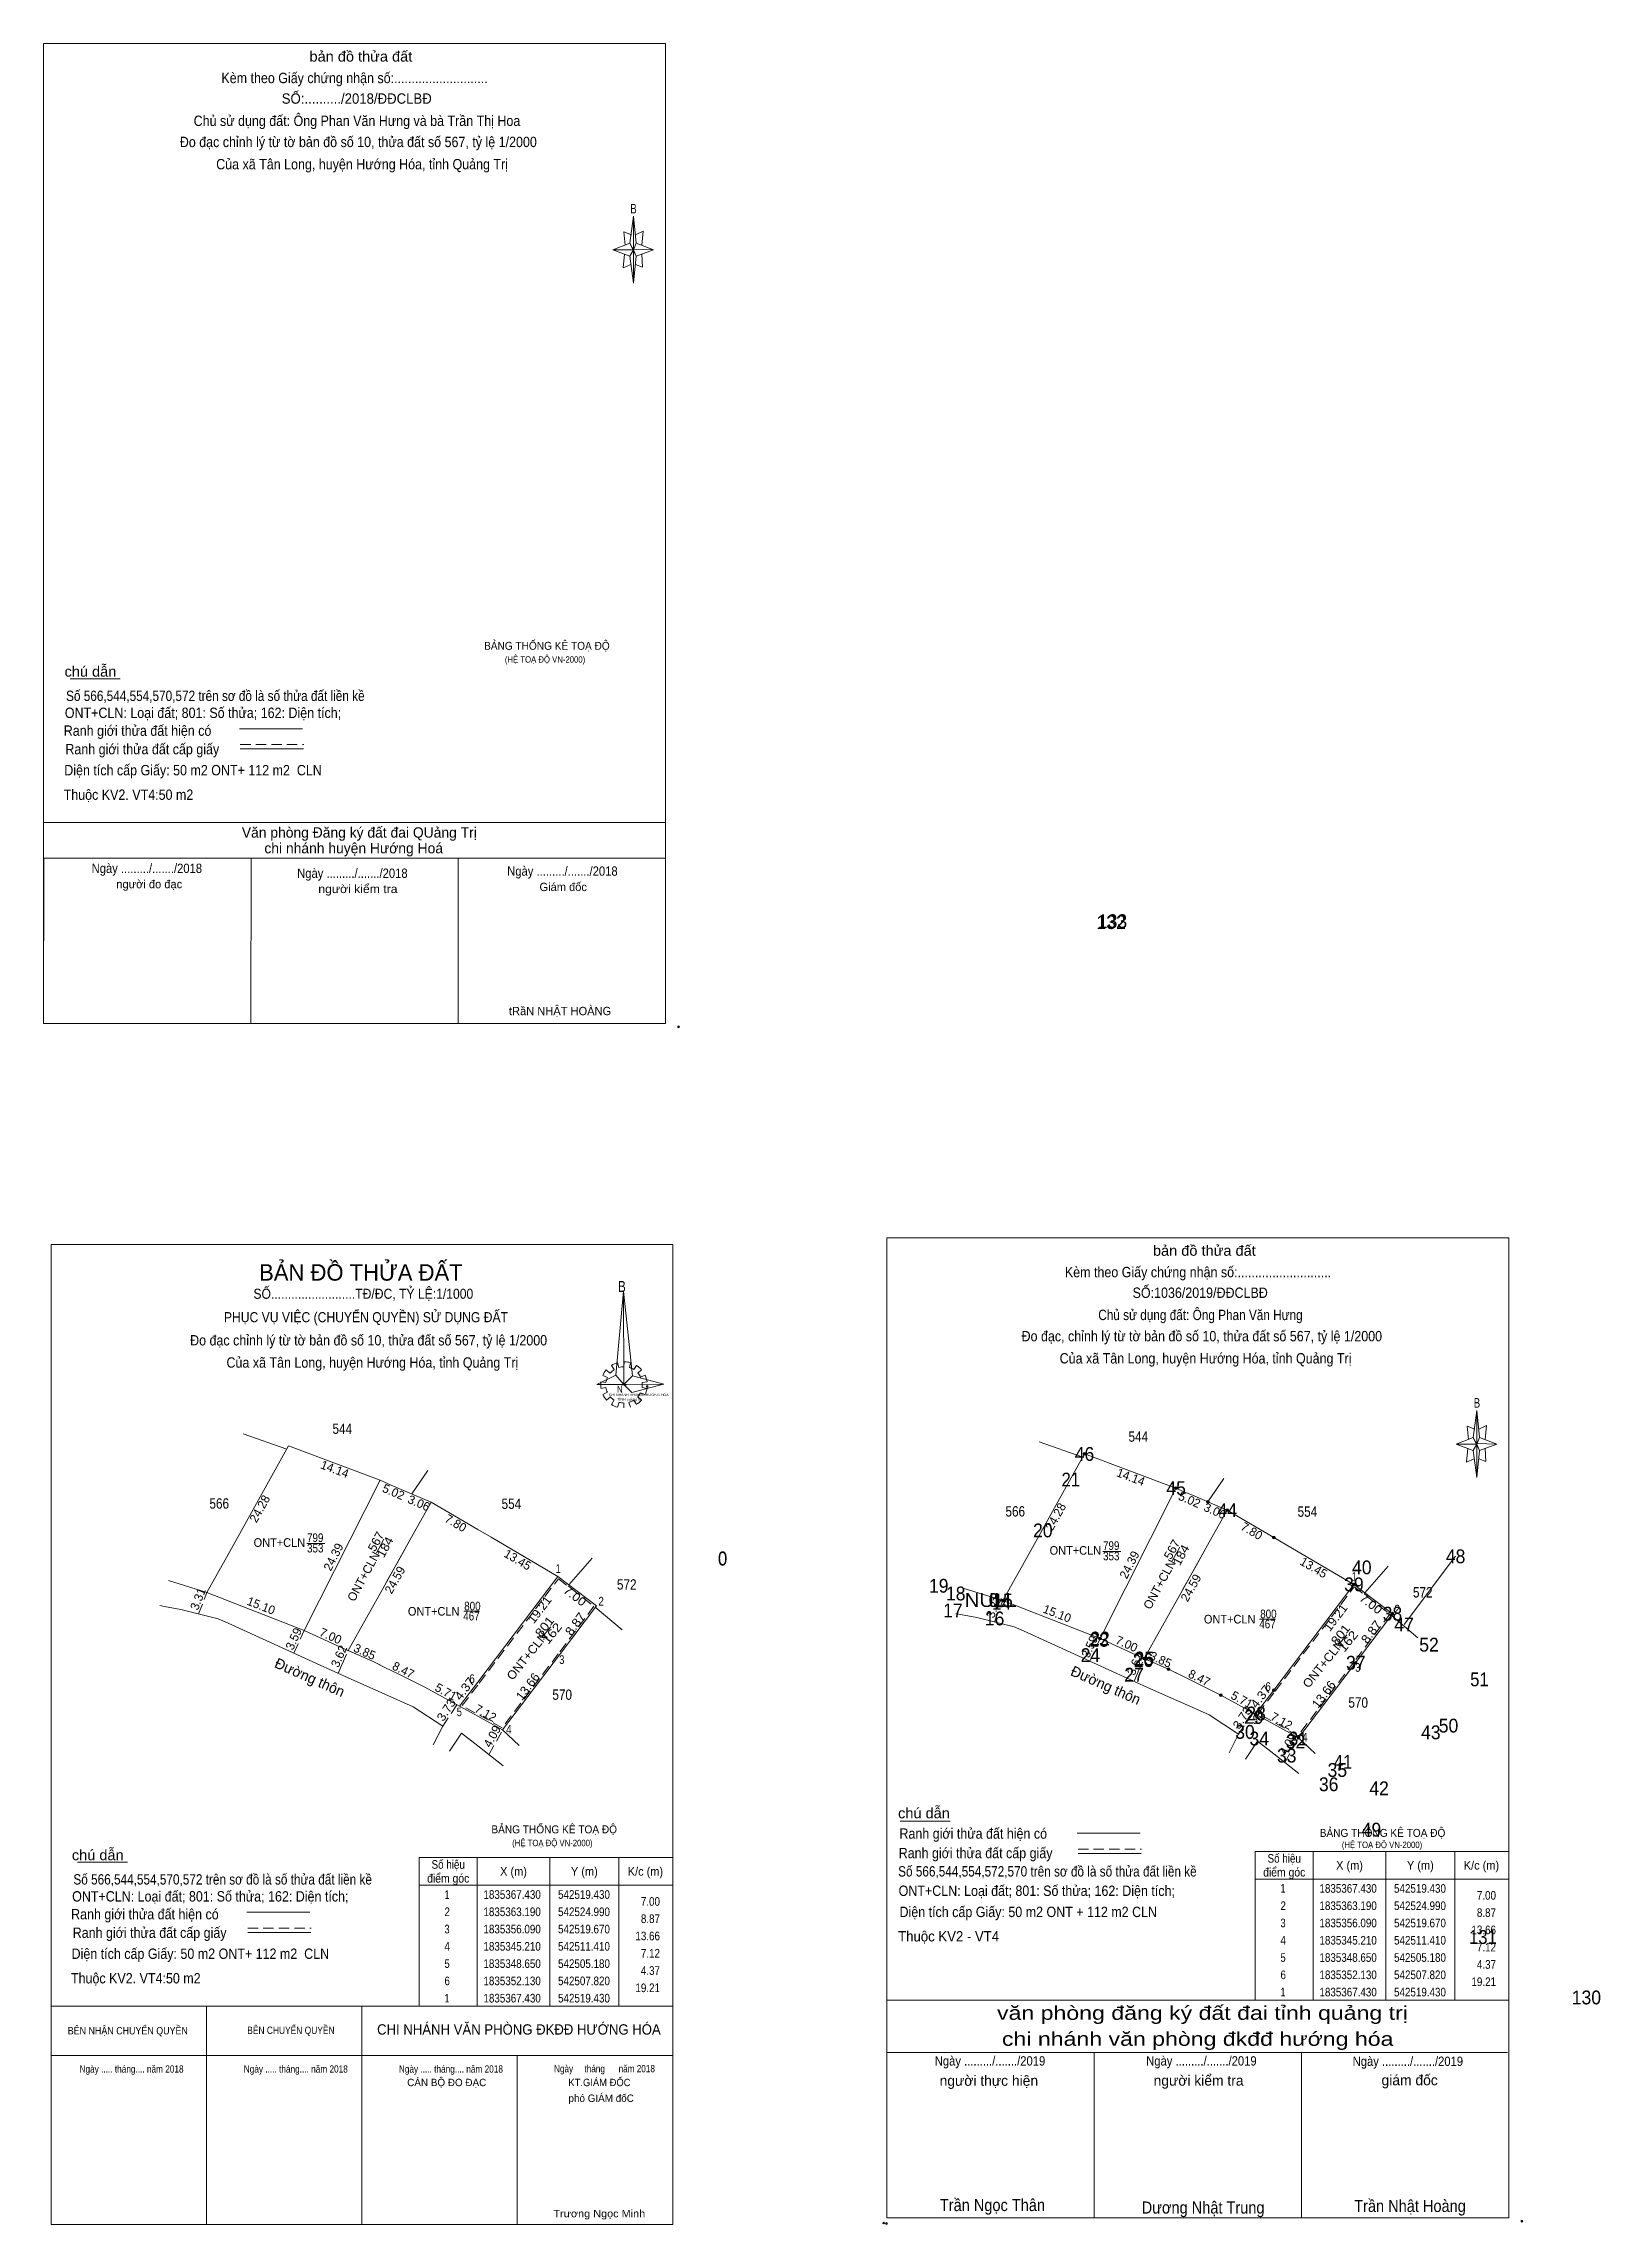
# Model space of a CAD drawing. Header units: metres. Extents: x 542330 to 542555, y 1835275 to 1835590.
import ezdxf
from ezdxf.enums import TextEntityAlignment as Align

# ---------------------------------------------------------------- set-up
doc = ezdxf.new("R2010")
doc.units = ezdxf.units.M
doc.header["$LTSCALE"] = 0.5
doc.header["$PDMODE"] = 32
doc.header["$PDSIZE"] = 0.25
doc.linetypes.add('MEDIUM_DASHED', pattern=[4.5, 3, -1.5])
for name, color, linetype, lineweight in [('1', 7, 'Continuous', 13), ('12', 7, 'Continuous', 13), ('17', 7, 'Continuous', 13), ('2', 7, 'Continuous', 13), ('22', 7, 'Continuous', 13), ('5', 7, 'Continuous', 13), ('6', 7, 'Continuous', 13)]:
    doc.layers.add(name, color=color, linetype=linetype, lineweight=lineweight)

msp = doc.modelspace()

# ---------------------------------------------------------------- hatches: boundary and pattern name
at = {"layer": '22'}
for points in [[(542480.63, 1835386.31, 1), (542480.23, 1835386.31, 1)], [(542493.87, 1835381.36, 1), (542493.47, 1835381.36, 1)], [(542498.48, 1835379.37, 1), (542498.08, 1835379.37, 1)], [(542501.29, 1835378.16, 1), (542500.89, 1835378.16, 1)], [(542508.02, 1835374.22, 1), (542507.62, 1835374.22, 1)], [(542519.63, 1835367.43, 1), (542519.23, 1835367.43, 1)], [(542468.82, 1835365.1, 1), (542468.42, 1835365.1, 1)], [(542525.19, 1835363.19, 1), (542524.79, 1835363.19, 1)], [(542482.88, 1835359.59, 1), (542482.48, 1835359.59, 1)], [(542489.26, 1835356.71, 1), (542488.86, 1835356.71, 1)], [(542492.78, 1835355.15, 1), (542492.38, 1835355.15, 1)], [(542519.87, 1835356.09, 1), (542519.47, 1835356.09, 1)], [(542508.02, 1835352.13, 1), (542507.62, 1835352.13, 1)], [(542500.38, 1835351.4, 1), (542499.98, 1835351.4, 1)], [(542505.38, 1835348.65, 1), (542504.98, 1835348.65, 1)], [(542511.61, 1835345.21, 1), (542511.21, 1835345.21, 1)]]:
    msp.add_hatch(color=256, dxfattribs=at).paths.add_polyline_path(points)

# ---------------------------------------------------------------- linework, layer by layer
at = {"layer": '1'}
for p, q in [((542412.36, 1835398.51), (542411.97, 1835399.1)), ((542412.86, 1835399.51), (542413.03, 1835398.81)), ((542413.78, 1835398.92), (542413.8, 1835399.65)), ((542414.74, 1835399.51), (542414.56, 1835398.78)), ((542415.22, 1835398.51), (542415.61, 1835399.1)), ((542410.44, 1835396.76), (542411.16, 1835396.64)), ((542411.16, 1835395.92), (542410.44, 1835395.8)), ((542411.38, 1835397.37), (542410.72, 1835397.65)), ((542411.2, 1835398.47), (542411.75, 1835397.99)), ((542413.43, 1835396.33), (542414.13, 1835396.33)), ((542416.33, 1835398.47), (542415.78, 1835398.01)), ((542416.18, 1835397.4), (542416.83, 1835397.71)), ((542417.14, 1835396.76), (542416.39, 1835396.64)), ((542416.39, 1835395.92), (542417.14, 1835395.8)), ((542410.72, 1835394.91), (542411.38, 1835395.23)), ((542411.81, 1835394.55), (542411.25, 1835394.09)), ((542411.97, 1835393.48), (542412.34, 1835394.12)), ((542413.08, 1835393.78), (542412.86, 1835393.07)), ((542413.78, 1835392.96), (542413.78, 1835393.66)), ((542414.5, 1835393.78), (542414.71, 1835393.09)), ((542415.61, 1835393.48), (542415.22, 1835394.09)), ((542415.74, 1835394.55), (542416.33, 1835394.12)), ((542416.85, 1835394.89), (542416.13, 1835395.16)), ((542330.85, 1835306.4), (542420.85, 1835306.4)), ((542353.35, 1835306.4), (542353.35, 1835274.81)), ((542375.85, 1835306.4), (542375.85, 1835274.81)), ((542330.85, 1835299.23), (542420.85, 1835299.23)), ((542398.33, 1835299.23), (542398.33, 1835274.81))]:
    msp.add_line(p, q, dxfattribs=at)
for points in [[(542330.85, 1835274.81), (542330.85, 1835416.6), (542420.85, 1835416.6), (542420.85, 1835274.81)], [(542330.85, 1835274.81), (542330.85, 1835416.6), (542420.85, 1835416.6), (542420.85, 1835274.81)], [(542413.73, 1835409.85), (542413.78, 1835396.35), (542412.6, 1835397.69)], [(542413.73, 1835409.85), (542413.78, 1835396.35), (542415.02, 1835397.6)], [(542409.85, 1835396.35), (542412.6, 1835397.69), (542413.78, 1835396.35)], [(542419.54, 1835396.39), (542413.78, 1835396.35), (542415.02, 1835397.6)], [(542419.49, 1835396.42), (542414.91, 1835395.19), (542413.78, 1835396.35)]]:
    msp.add_lwpolyline(points, close=True, dxfattribs=at)
for centre, major_axis, start_param, end_param in [((542413.7872, 1835396.3011), (3.3649, 0), 1.84955988, 2.13900916), ((542413.7872, 1835396.3011), (3.3649, 0), 1.27924208, 1.56332225), ((542413.7872, 1835396.3011), (3.3649, 0), 0.71056237, 0.99687234), ((542413.7872, 1835396.3011), (3.3649, 0), 3.00667928, 3.29139349), ((542413.7872, 1835396.3011), (3.3649, 0), 2.43958176, 2.72400246), ((542413.7872, 1835396.3011), (2.6372, 0), 2.72368549, 3.01515824), ((542413.7872, 1835396.3011), (2.6372, 0), 3.28229955, 3.56105054), ((542413.7872, 1835396.3011), (2.6372, 0), 2.13373541, 2.44496261), ((542413.7872, 1835396.3011), (2.6372, 0), 1.56985589, 1.85611068), ((542413.7872, 1835396.3011), (2.6372, 0), 1.00270906, 1.2755622), ((542413.7872, 1835396.3011), (2.6372, 0), 0.42678376, 0.70646463), ((542413.7872, 1835396.3011), (2.6372, 0), 6.13558388, 6.41618463), ((542413.7872, 1835396.3011), (3.3649, 0), 0.1390515, 0.43393316), ((542413.7872, 1835396.3011), (3.3649, 0), 3.56988637, 3.85691866), ((542413.7872, 1835396.3011), (2.6372, 0), 3.86077574, 4.13258255), ((542413.768, 1835396.2811), (3.3649, 0), 4.1470906, 4.43659307), ((542413.7872, 1835396.3011), (2.6372, 0), 4.43854677, 4.71314001), ((542413.7872, 1835396.3011), (2.6372, 0), 4.99087134, 5.28933161), ((542413.7872, 1835396.3011), (3.3649, 0), 5.28561416, 5.56798705), ((542413.7872, 1835396.3011), (2.6372, 0), 5.56137327, 5.83951437), ((542413.7872, 1835396.3011), (3.3649, 0), 5.85230288, 6.13839648)]:
    msp.add_ellipse(centre, major_axis=major_axis, ratio=0.995001, start_param=start_param, end_param=end_param, dxfattribs=at)
msp.add_point((542417.14, 1835396.07), dxfattribs=at)
at = {"layer": '12'}
msp.add_line((542526.7, 1835361.63), (542534.14, 1835371.49), dxfattribs=at)
at = {"layer": '17'}
for p, q in [((542333.62, 1835498.5), (542340.86, 1835498.5)), ((542329.78, 1835448.62), (542329.8, 1835472.53)), ((542359.78, 1835448.59), (542359.8, 1835472.51)), ((542389.78, 1835448.57), (542389.8, 1835472.48)), ((542453.76, 1835333.17), (542461, 1835333.17)), ((542334.69, 1835327.22), (542341.93, 1835327.22))]:
    msp.add_line(p, q, dxfattribs=at)
at = {"layer": '2'}
for p, q in [((542358.68, 1835389.21), (542364.97, 1835386.99)), ((542365.23, 1835387.46), (542378.47, 1835382.51)), ((542473.89, 1835388.07), (542480.17, 1835385.84)), ((542383.08, 1835380.52), (542385.41, 1835383.91)), ((542480.43, 1835386.31), (542493.67, 1835381.36)), ((542378.47, 1835382.51), (542367.48, 1835360.74)), ((542378.47, 1835382.51), (542379.67, 1835381.99)), ((542379.67, 1835381.99), (542381.19, 1835381.33)), ((542381.19, 1835381.33), (542385.89, 1835379.31)), ((542493.67, 1835381.36), (542482.68, 1835359.59)), ((542493.67, 1835381.36), (542494.87, 1835380.84)), ((542494.87, 1835380.84), (542496.39, 1835380.19)), ((542496.39, 1835380.19), (542501.09, 1835378.16)), ((542498.28, 1835379.37), (542500.61, 1835382.76)), ((542383.05, 1835374.25), (542385.89, 1835379.31)), ((542385.89, 1835379.31), (542392.62, 1835375.37)), ((542498.25, 1835373.1), (542501.09, 1835378.16)), ((542501.09, 1835378.16), (542507.82, 1835374.22)), ((542377.94, 1835372), (542379.01, 1835373.97)), ((542383.05, 1835374.25), (542379.16, 1835367.31)), ((542379.16, 1835367.31), (542383.05, 1835374.25)), ((542381.19, 1835370.93), (542383.05, 1835374.25)), ((542367.89, 1835373.35), (542370.49, 1835373.35)), ((542379.67, 1835368.21), (542381.19, 1835370.93)), ((542405.82, 1835367.36), (542409.16, 1835371.22)), ((542483.09, 1835372.21), (542485.69, 1835372.21)), ((542493.14, 1835370.85), (542494.21, 1835372.83)), ((542498.25, 1835373.1), (542494.36, 1835366.16)), ((542494.36, 1835366.16), (542498.25, 1835373.1)), ((542496.39, 1835369.78), (542498.25, 1835373.1)), ((542347.84, 1835367.99), (542353.42, 1835366.25)), ((542379.16, 1835367.3), (542379.67, 1835368.21)), ((542494.87, 1835367.07), (542496.39, 1835369.78)), ((542521.02, 1835366.22), (542524.37, 1835370.07)), ((542347.3, 1835364.23), (542346.62, 1835364.35)), ((542356.48, 1835365.05), (542353.42, 1835366.25)), ((542367.48, 1835360.74), (542356.48, 1835365.05)), ((542463.04, 1835366.85), (542468.62, 1835365.1)), ((542471.68, 1835363.9), (542468.62, 1835365.1)), ((542494.36, 1835366.16), (542494.87, 1835367.07)), ((542349.66, 1835363.8), (542347.3, 1835364.23)), ((542355.04, 1835362.46), (542349.66, 1835363.8)), ((542356.48, 1835361.8), (542355.04, 1835362.46)), ((542369.3, 1835355.96), (542356.48, 1835361.8)), ((542390.58, 1835363.54), (542392.62, 1835363.54)), ((542392.62, 1835363.54), (542392.86, 1835363.54)), ((542401.91, 1835359.72), (542403.18, 1835361.29)), ((542409.62, 1835364.12), (542413.5, 1835360.83)), ((542462.5, 1835363.08), (542461.82, 1835363.2)), ((542464.86, 1835362.65), (542462.5, 1835363.08)), ((542470.24, 1835361.31), (542464.86, 1835362.65)), ((542471.68, 1835360.65), (542470.24, 1835361.31)), ((542482.68, 1835359.59), (542471.68, 1835363.9)), ((542505.78, 1835362.39), (542507.82, 1835362.39)), ((542507.82, 1835362.39), (542508.06, 1835362.39)), ((542524.82, 1835362.97), (542528.7, 1835359.68)), ((542373.29, 1835358.1), (542367.48, 1835360.74)), ((542373.29, 1835358.1), (542377.38, 1835356.3)), ((542484.5, 1835354.81), (542471.68, 1835360.65)), ((542488.49, 1835356.96), (542482.68, 1835359.59)), ((542517.11, 1835358.57), (542518.38, 1835360.15)), ((542374.37, 1835353.65), (542369.3, 1835355.96)), ((542377.38, 1835356.3), (542378.07, 1835355.96)), ((542488.49, 1835356.96), (542492.58, 1835355.15)), ((542492.58, 1835355.15), (542493.27, 1835354.81)), ((542378.62, 1835351.76), (542374.37, 1835353.65)), ((542379.16, 1835351.52), (542378.62, 1835351.76)), ((542381.19, 1835354.42), (542384.98, 1835352.55)), ((542384.98, 1835352.55), (542392.62, 1835348.34)), ((542489.57, 1835352.5), (542484.5, 1835354.81)), ((542493.82, 1835350.61), (542489.57, 1835352.5)), ((542496.39, 1835353.27), (542500.18, 1835351.4)), ((542383.28, 1835349.69), (542379.16, 1835351.52)), ((542494.36, 1835350.37), (542493.82, 1835350.61)), ((542498.48, 1835348.54), (542494.36, 1835350.37)), ((542500.18, 1835351.4), (542507.82, 1835347.19)), ((542392.62, 1835348.34), (542396.21, 1835346.36)), ((542396.21, 1835346.36), (542398.62, 1835344.12)), ((542507.82, 1835347.19), (542511.41, 1835345.21)), ((542392.62, 1835344.04), (542396.27, 1835341.19)), ((542507.82, 1835342.89), (542511.47, 1835340.04)), ((542511.41, 1835345.21), (542513.82, 1835342.97)), ((542392.55, 1835327.9), (542392.55, 1835306.4)), ((542403.05, 1835327.9), (542403.05, 1835306.4)), ((542413.05, 1835327.9), (542413.05, 1835306.4)), ((542513.54, 1835328.77), (542513.54, 1835307.27)), ((542524.04, 1835328.77), (542524.04, 1835307.27)), ((542534.04, 1835328.77), (542534.04, 1835307.27)), ((542384.15, 1835323.9), (542420.85, 1835323.9)), ((542505.14, 1835324.77), (542541.84, 1835324.77))]:
    msp.add_line(p, q, dxfattribs=at)
at = {"layer": '2', "linetype": 'MEDIUM_DASHED'}
for p, q in [((542352.21, 1835363.17), (542353.42, 1835366.25)), ((542467.41, 1835362.02), (542468.62, 1835365.1)), ((542366, 1835357.47), (542367.48, 1835360.74)), ((542481.2, 1835356.32), (542482.68, 1835359.59)), ((542372.4, 1835354.55), (542373.02, 1835355.96)), ((542373.02, 1835355.96), (542373.86, 1835357.86)), ((542488.22, 1835354.81), (542489.06, 1835356.71)), ((542487.6, 1835353.4), (542488.22, 1835354.81)), ((542389.59, 1835350.01), (542387.54, 1835346.89)), ((542504.79, 1835348.86), (542502.74, 1835345.74)), ((542394.23, 1835342.78), (542396.21, 1835346.36)), ((542509.43, 1835341.63), (542511.41, 1835345.21))]:
    msp.add_line(p, q, dxfattribs=at)
at = {"layer": '2'}
for points in [[(542353.42, 1835366.25), (542356.48, 1835371.74), (542365.23, 1835387.46)], [(542468.62, 1835365.1), (542471.68, 1835370.59), (542480.43, 1835386.31)], [(542383.05, 1835374.25), (542385.89, 1835379.31), (542392.62, 1835375.37), (542394.54, 1835374.25)], [(542498.25, 1835373.1), (542501.09, 1835378.16), (542507.82, 1835374.22), (542509.74, 1835373.1)], [(542392.62, 1835375.37), (542394.54, 1835374.25), (542404.23, 1835368.58)], [(542507.82, 1835374.22), (542509.74, 1835373.1), (542519.43, 1835367.43)], [(542404.23, 1835368.58), (542392.62, 1835353.28), (542389.97, 1835349.79)], [(542404.23, 1835368.58), (542409.79, 1835364.34), (542404.47, 1835357.24), (542396.21, 1835346.36)], [(542379.16, 1835355.42), (542377.38, 1835356.3), (542373.86, 1835357.86), (542379.16, 1835367.31)], [(542494.36, 1835354.27), (542492.58, 1835355.15), (542489.06, 1835356.71), (542494.36, 1835366.16)], [(542519.43, 1835367.43), (542507.82, 1835352.13), (542505.18, 1835348.65)], [(542519.43, 1835367.43), (542524.99, 1835363.19), (542519.67, 1835356.09), (542511.41, 1835345.21)], [(542378.07, 1835355.96), (542379.16, 1835355.42), (542381.19, 1835354.42)], [(542493.27, 1835354.81), (542494.36, 1835354.27), (542496.39, 1835353.27)], [(542386.17, 1835344.2), (542387.54, 1835346.89), (542383.28, 1835349.69)], [(542388.55, 1835343.27), (542390.25, 1835345.89), (542392.62, 1835344.04)], [(542501.37, 1835343.05), (542502.74, 1835345.74), (542498.48, 1835348.54)], [(542503.75, 1835342.12), (542505.45, 1835344.74), (542507.82, 1835342.89)]]:
    msp.add_lwpolyline(points, dxfattribs=at)
at = {"layer": '2', "linetype": 'MEDIUM_DASHED'}
for points in [[(542404.28, 1835368.23), (542409.44, 1835364.29), (542404.27, 1835357.39), (542396.14, 1835346.68), (542390.35, 1835349.88), (542392.82, 1835353.13)], [(542519.48, 1835367.08), (542524.64, 1835363.14), (542519.47, 1835356.24), (542511.34, 1835345.53), (542505.55, 1835348.73), (542508.02, 1835351.98)]]:
    msp.add_lwpolyline(points, close=True, dxfattribs=at)
at = {"layer": '2'}
for points in [[(542384.15, 1835327.9), (542420.85, 1835327.9), (542420.85, 1835306.4), (542384.15, 1835306.4)], [(542505.14, 1835328.77), (542541.84, 1835328.77), (542541.84, 1835307.27), (542505.14, 1835307.27)]]:
    msp.add_lwpolyline(points, close=True, dxfattribs=at)
at = {"layer": '22'}
for centre in [(542480.43, 1835386.31), (542493.67, 1835381.36), (542498.28, 1835379.37), (542501.09, 1835378.16), (542507.82, 1835374.22), (542519.43, 1835367.43), (542468.62, 1835365.1), (542524.99, 1835363.19), (542482.68, 1835359.59), (542489.06, 1835356.71), (542492.58, 1835355.15), (542519.67, 1835356.09), (542507.82, 1835352.13), (542500.18, 1835351.4), (542505.18, 1835348.65), (542511.41, 1835345.21)]:
    msp.add_circle(centre, 0.2, dxfattribs=at)
at = {"layer": '5'}
for p, q in [((542414.65, 1835561.56), (542415.15, 1835565.46)), ((542414.65, 1835559.66), (542412.15, 1835560.56)), ((542415.55, 1835561.56), (542418.05, 1835560.56)), ((542415.55, 1835559.66), (542415.15, 1835555.76)), ((542416.45, 1835558.06), (542415.45, 1835558.46)), ((542416.35, 1835559.96), (542416.45, 1835558.06)), ((542536.71, 1835388.71), (542537.21, 1835392.61)), ((542536.71, 1835386.81), (542534.21, 1835387.71)), ((542537.61, 1835386.81), (542537.21, 1835382.91)), ((542537.61, 1835388.71), (542540.11, 1835387.71)), ((542538.41, 1835387.11), (542538.51, 1835385.21)), ((542538.51, 1835385.21), (542537.51, 1835385.61)), ((542451.84, 1835307.27), (542541.84, 1835307.27)), ((542451.84, 1835299.67), (542541.64, 1835299.67)), ((542451.84, 1835299.67), (542541.64, 1835299.67)), ((542451.84, 1835299.67), (542541.64, 1835299.67)), ((542481.84, 1835275.77), (542481.84, 1835299.67)), ((542511.84, 1835275.77), (542511.84, 1835299.67))]:
    msp.add_line(p, q, dxfattribs=at)
for points in [[(542329.78, 1835590.42), (542419.78, 1835590.42), (542419.78, 1835448.62), (542329.78, 1835448.62)], [(542415.15, 1835565.46), (542415.55, 1835561.56), (542415.15, 1835560.56)], [(542415.15, 1835560.56), (542412.15, 1835560.56), (542414.65, 1835561.56), (542415.55, 1835559.66), (542418.05, 1835560.56), (542415.15, 1835560.66)], [(542415.15, 1835560.56), (542415.15, 1835555.76), (542414.65, 1835559.66)], [(542330.86, 1835416.61), (542420.86, 1835416.61), (542420.86, 1835274.81), (542330.86, 1835274.81)], [(542451.84, 1835417.57), (542541.84, 1835417.57), (542541.84, 1835275.77), (542451.84, 1835275.77)], [(542537.21, 1835392.61), (542537.61, 1835388.71), (542537.21, 1835387.71)], [(542537.21, 1835387.71), (542534.21, 1835387.71), (542536.71, 1835388.71), (542537.61, 1835386.81), (542540.11, 1835387.71), (542537.21, 1835387.81)], [(542537.21, 1835387.71), (542537.21, 1835382.91), (542536.71, 1835386.81)]]:
    msp.add_lwpolyline(points, close=True, dxfattribs=at)
for points in [[(542415.45, 1835562.76), (542416.55, 1835563.26), (542416.35, 1835561.26)], [(542415.15, 1835560.56), (542414.65, 1835561.56), (542412.15, 1835560.56)], [(542414.85, 1835562.76), (542413.75, 1835563.16), (542413.95, 1835561.26)], [(542415.15, 1835560.56), (542415.55, 1835559.66), (542418.05, 1835560.56)], [(542413.85, 1835559.96), (542413.65, 1835557.96), (542414.75, 1835558.46)], [(542536.91, 1835389.91), (542535.81, 1835390.31), (542536.01, 1835388.41)], [(542537.51, 1835389.91), (542538.61, 1835390.41), (542538.41, 1835388.41)], [(542537.21, 1835387.71), (542536.71, 1835388.71), (542534.21, 1835387.71)], [(542535.91, 1835387.11), (542535.71, 1835385.11), (542536.81, 1835385.61)], [(542537.21, 1835387.71), (542537.61, 1835386.81), (542540.11, 1835387.71)], [(542541.84, 1835275.77), (542451.84, 1835275.77), (542451.84, 1835299.67)]]:
    msp.add_lwpolyline(points, dxfattribs=at)
for p in [(542451.37, 1835275), (542451.77, 1835274.93)]:
    msp.add_point(p, dxfattribs=at)
at = {"layer": '6'}
for p, q in [((542358.11, 1835491.27), (542367.25, 1835491.27)), ((542358.25, 1835488.34), (542367.39, 1835488.34)), ((542329.78, 1835477.68), (542419.78, 1835477.68)), ((542329.78, 1835477.68), (542419.78, 1835477.68)), ((542329.78, 1835472.52), (542419.78, 1835472.52)), ((542479.36, 1835331.43), (542488.5, 1835331.43)), ((542479.5, 1835328.5), (542488.64, 1835328.5)), ((542359.18, 1835319.99), (542368.32, 1835319.99)), ((542359.32, 1835317.06), (542368.46, 1835317.06)), ((542330.85, 1835306.4), (542420.85, 1835306.4)), ((542330.85, 1835306.4), (542420.85, 1835306.4)), ((542330.85, 1835306.4), (542420.85, 1835306.4)), ((542330.85, 1835306.4), (542420.85, 1835306.4)), ((542330.85, 1835306.4), (542420.85, 1835306.4))]:
    msp.add_line(p, q, dxfattribs=at)
at = {"layer": '6', "linetype": 'MEDIUM_DASHED'}
for p, q in [((542358.25, 1835488.96), (542367.45, 1835488.96)), ((542479.5, 1835329.12), (542488.7, 1835329.12)), ((542359.32, 1835317.68), (542368.52, 1835317.68))]:
    msp.add_line(p, q, dxfattribs=at)
at = {"layer": '6'}
for p in [(542421.68, 1835448.12), (542543.74, 1835275.27)]:
    msp.add_point(p, dxfattribs=at)

# ---------------------------------------------------------------- texts
at = {"layer": '1'}
for s, height, width, p in [('BẢNG THỐNG KÊ TOẠ ĐỘ ', 1.15, 0.95, (542393.53, 1835502.69)), ('(HỆ TOẠ ĐỘ VN-2000)', 0.93, 0.9, (542396.54, 1835500.83)), ('B', 1.585, 0.8, (542412.91, 1835409.75)), ('N', 0.9904, 0.9, (542412.75, 1835395.18)), ('CHI NHÁNH VPĐKĐĐ-HƯỚNG HÓA', 0.3749, 0.95, (542411.59, 1835394.68)), ('TỈNH quảng trị', 0.375, 1.05, (542412.8, 1835394.04)), ('BẢNG THỐNG KÊ TOẠ ĐỘ ', 1.15, 0.95, (542394.59, 1835331.4)), ('(HỆ TOẠ ĐỘ VN-2000)', 0.93, 0.9, (542397.6, 1835329.54)), ('BẢNG THỐNG KÊ TOẠ ĐỘ ', 1.15, 0.95, (542514.48, 1835330.89)), ('(HỆ TOẠ ĐỘ VN-2000)', 0.93, 0.9, (542517.68, 1835329.27))]:
    msp.add_text(s, height=height, dxfattribs=dict(at, width=width)).set_placement(p)
msp.add_text('BẢN ĐỒ THỬA ĐẤT', height=2.383, dxfattribs=at).set_placement((542375.7, 1835411.39), align=Align.CENTER)
at = {"layer": '1', "width": 0.9}
for s, p in [('SỐ.........................TĐ/ĐC, TỶ LỆ:1/1000', (542376.055, 1835408.76)), ('PHỤC VỤ VIỆC (CHUYỂN QUYỀN) SỬ DỤNG ĐẤT', (542376.435, 1835405.37))]:
    msp.add_text(s, height=1.459, dxfattribs=at).set_placement(p, align=Align.CENTER)
at = {"layer": '1'}
for s, height, width, p in [('BÊN NHẬN CHUYỂN QUYỀN', 1.07, 0.9, (542350.66, 1835302.3)), ('BÊN CHUYỂN QUYỀN', 1.07, 0.85, (542371.89, 1835302.36)), ('CHI NHÁNH VĂN PHÒNG ĐKĐĐ HƯỚNG HÓA', 1.496, 0.95, (542419.1, 1835302.27)), ('Ngày ..... tháng.... năm 2018', 1.05, 0.85, (542350.04, 1835296.77)), ('Ngày ..... tháng.... năm 2018', 1.05, 0.85, (542373.81, 1835296.77)), ('Ngày ..... tháng.... năm 2018', 1.05, 0.85, (542396.26, 1835296.77)), ('Ngày     tháng      năm 2018', 1.041, 0.85, (542418.26, 1835296.82)), ('KT.GIÁM ĐỐC', 1.07, 0.95, (542414.72, 1835294.81)), ('Trương Ngọc Minh', 1.07, 1.1, (542416.85, 1835275.84))]:
    msp.add_text(s, height=height, dxfattribs=dict(at, width=width)).set_placement(p, align=Align.RIGHT)
for s, p in [('CÁN BỘ ĐO ĐẠC', (542393.85, 1835294.81)), ('phó GIÁM đốC', (542415.21, 1835292.53))]:
    msp.add_text(s, height=1.07, dxfattribs=at).set_placement(p, align=Align.RIGHT)
at = {"layer": '12'}
for s, width, p in [('132', 0.95, (542484.285, 1835462.28)), ('133', 0.95, (542484.48, 1835462.41)), ('133', 0.95, (542484.49, 1835462.42)), ('46', 0.95, (542480.435, 1835385.31)), ('21', 0.9, (542478.445, 1835381.6)), ('45', 0.95, (542493.695, 1835380.36)), ('44', 0.95, (542501.105, 1835377.16)), ('20', 0.95, (542474.4, 1835374.24)), ('0', 0.9, (542428.05, 1835370.16)), ('0', 0.9, (542428.06, 1835370.19)), ('0', 0.9, (542428.06, 1835370.19)), ('40', 0.95, (542520.57, 1835368.89)), ('48', 0.95, (542534.145, 1835370.49)), ('19', 0.95, (542459.335, 1835366.23)), ('39', 0.95, (542519.425, 1835366.43)), ('17', 0.95, (542461.39, 1835362.66)), ('18', 0.95, (542461.795, 1835365.11)), ('NULL ', 1.1, (542467.26, 1835364.16)), ('0', 0.9, (542467.25, 1835364.16)), ('0', 0.9, (542467.26, 1835364.16)), ('0', 0.9, (542467.26, 1835364.16)), ('0', 0.9, (542467.27, 1835364.16)), ('14', 0.95, (542468.435, 1835363.76)), ('15', 0.95, (542468.645, 1835364.1)), ('16', 0.95, (542467.415, 1835361.5)), ('38', 0.95, (542525.005, 1835362.19)), ('47', 0.95, (542526.7, 1835360.63)), ('24', 0.95, (542481.285, 1835356.19)), ('23', 0.95, (542482.55, 1835358.41)), ('22', 0.95, (542482.675, 1835358.59)), ('52', 0.95, (542530.295, 1835357.7)), ('27', 0.95, (542487.6, 1835353.37)), ('26', 0.95, (542488.965, 1835355.48)), ('25', 0.95, (542489.085, 1835355.7)), ('37', 0.95, (542519.7, 1835355.09)), ('51', 0.9, (542537.595, 1835352.68)), ('29', 0.95, (542504.945, 1835347.25)), ('28', 0.95, (542505.265, 1835347.74)), ('30', 0.95, (542503.66, 1835345.08)), ('34', 0.95, (542505.725, 1835344.12)), ('34', 0.95, (542505.735, 1835344.12)), ('34', 0.95, (542505.735, 1835344.12)), ('32', 0.95, (542510.985, 1835343.7)), ('31', 0.9, (542511.355, 1835344.12)), ('43', 0.95, (542530.56, 1835345.02)), ('50', 0.95, (542533.12, 1835345.99)), ('33', 0.95, (542509.7, 1835341.65)), ('41', 0.9, (542517.855, 1835340.74)), ('36', 0.95, (542515.775, 1835337.5)), ('35', 0.95, (542517.025, 1835339.57)), ('42', 0.95, (542523.065, 1835336.91)), ('49', 0.95, (542521.965, 1835330.93)), ('131', 0.9, (542538.095, 1835315.4)), ('130', 0.95, (542553.08, 1835306.65))]:
    msp.add_text(s, height=2, dxfattribs=dict(at, width=width)).set_placement(p, align=Align.CENTER)
at = {"layer": '2'}
for s, height, width, p in [('544', 1.5, 0.85, (542373.015, 1835389.21)), ('544', 1.5, 0.85, (542488.225, 1835388.07)), ('566', 1.5, 0.85, (542355.2, 1835378.39)), ('554', 1.5, 0.85, (542397.485, 1835378.35)), ('566', 1.5, 0.85, (542470.41, 1835377.25)), ('554', 1.5, 0.85, (542512.695, 1835377.21)), ('799', 1.25, 0.85, (542369.09, 1835373.56)), ('353', 1.25, 0.85, (542369.095, 1835372.05)), ('353', 1.25, 0.85, (542484.305, 1835370.91)), ('799', 1.25, 0.85, (542484.3, 1835372.42)), ('572', 1.5, 0.85, (542414.18, 1835366.67)), ('800', 1.25, 0.85, (542391.84, 1835363.67)), ('572', 1.5, 0.85, (542529.39, 1835365.53)), ('467', 1.25, 0.85, (542391.705, 1835362.21)), ('467', 1.25, 0.85, (542506.915, 1835361.07)), ('800', 1.25, 0.85, (542507.05, 1835362.53)), ('570', 1.5, 0.85, (542404.835, 1835350.72)), ('570', 1.5, 0.85, (542520.045, 1835349.58)), ('Số hiệu', 1.25, 0.85, (542388.34, 1835326.27)), ('X (m)', 1.25, 0.95, (542397.79, 1835325.27)), ('Y (m)', 1.25, 0.95, (542408.045, 1835325.27)), ('K/c (m)', 1.25, 0.95, (542416.885, 1835325.27)), ('điểm góc', 1.25, 0.9, (542509.34, 1835325.15)), ('Số hiệu', 1.25, 0.85, (542509.34, 1835327.15)), ('X (m)', 1.25, 0.95, (542518.79, 1835326.15)), ('Y (m)', 1.25, 0.95, (542529.045, 1835326.15)), ('K/c (m)', 1.25, 0.95, (542537.885, 1835326.15)), ('điểm góc', 1.25, 0.9, (542388.34, 1835324.27)), (' 1', 1.25, 0.75, (542508.99, 1835322.8)), ('1835367.430', 1.25, 0.85, (542518.59, 1835322.8)), ('542519.430', 1.25, 0.85, (542528.99, 1835322.8)), (' 2', 1.25, 0.85, (542387.995, 1835319.42)), (' 1', 1.25, 0.75, (542387.99, 1835321.92)), ('1835367.430', 1.25, 0.85, (542397.59, 1835321.92)), ('1835363.190', 1.25, 0.85, (542397.59, 1835319.42)), ('542519.430', 1.25, 0.85, (542407.99, 1835321.92)), ('542524.990', 1.25, 0.85, (542407.99, 1835319.42)), (' 2', 1.25, 0.85, (542508.995, 1835320.3)), ('1835363.190', 1.25, 0.85, (542518.59, 1835320.3)), ('542524.990', 1.25, 0.85, (542528.99, 1835320.3)), (' 3', 1.25, 0.8, (542387.985, 1835316.92)), ('1835356.090', 1.25, 0.85, (542397.59, 1835316.92)), ('542519.670', 1.25, 0.85, (542407.99, 1835316.92)), (' 3', 1.25, 0.8, (542508.985, 1835317.8)), ('1835356.090', 1.25, 0.85, (542518.59, 1835317.8)), ('542519.670', 1.25, 0.85, (542528.99, 1835317.8)), (' 4', 1.25, 0.85, (542387.99, 1835314.42)), ('1835345.210', 1.25, 0.85, (542397.59, 1835314.42)), ('542511.410', 1.25, 0.85, (542407.99, 1835314.42)), (' 4', 1.25, 0.85, (542508.99, 1835315.3)), (' 5', 1.25, 0.8, (542508.995, 1835312.8)), ('1835345.210', 1.25, 0.85, (542518.59, 1835315.3)), ('1835348.650', 1.25, 0.85, (542518.59, 1835312.8)), ('542511.410', 1.25, 0.85, (542528.99, 1835315.3)), ('542505.180', 1.25, 0.85, (542528.99, 1835312.8)), (' 5', 1.25, 0.8, (542387.995, 1835311.92)), ('1835348.650', 1.25, 0.85, (542397.59, 1835311.92)), ('542505.180', 1.25, 0.85, (542407.99, 1835311.92)), (' 6', 1.25, 0.85, (542508.995, 1835310.3)), ('1835352.130', 1.25, 0.85, (542518.59, 1835310.3)), ('542507.820', 1.25, 0.85, (542528.99, 1835310.3)), (' 6', 1.25, 0.85, (542387.995, 1835309.42)), (' 1', 1.25, 0.75, (542387.99, 1835306.92)), ('1835352.130', 1.25, 0.85, (542397.59, 1835309.42)), ('1835367.430', 1.25, 0.85, (542397.59, 1835306.92)), ('542507.820', 1.25, 0.85, (542407.99, 1835309.42)), ('542519.430', 1.25, 0.85, (542407.99, 1835306.92)), (' 1', 1.25, 0.75, (542508.99, 1835307.8)), ('1835367.430', 1.25, 0.85, (542518.59, 1835307.8)), ('542519.430', 1.25, 0.85, (542528.99, 1835307.8))]:
    msp.add_text(s, height=height, dxfattribs=dict(at, width=width)).set_placement(p, align=Align.CENTER)
for s, height, rotation, p in [('14.14', 1.25, 339.501, (542371.7061, 1835383.5236)), ('14.14', 1.25, 339.501, (542486.9211, 1835382.3818)), ('24.28', 1.25, 60.89, (542361.609, 1835378.076)), ('5.02', 1.25, 336.652, (542380.1723, 1835380.2386)), ('3.06', 1.25, 336.703, (542383.8528, 1835378.63)), ('5.02', 1.25, 336.652, (542495.3823, 1835379.0986)), ('7.80', 1.25, 329.654, (542389.1092, 1835375.7547)), ('24.28', 1.25, 60.89, (542476.819, 1835376.936)), ('3.06', 1.25, 336.703, (542499.0628, 1835377.49)), ('7.80', 1.25, 329.654, (542504.3192, 1835374.6147)), ('24.39', 1.25, 63.214, (542372.2858, 1835371.1233)), ('13.45', 1.25, 329.679, (542398.0795, 1835370.4625)), ('24.39', 1.25, 63.214, (542487.4958, 1835369.9833)), ('13.45', 1.25, 329.679, (542513.2945, 1835369.3196)), ('24.59', 1.25, 60.715, (542381.174, 1835367.7693)), ('24.59', 1.25, 60.715, (542496.384, 1835366.6293)), ('3.31', 1.25, 68.552, (542352.6981, 1835365.1015)), ('15.10', 1.25, 338.6, (542361.037, 1835363.7688)), ('3.31', 1.25, 68.552, (542467.9081, 1835363.9615)), ('15.10', 1.25, 338.6, (542476.247, 1835362.6288)), ('3.59', 1.25, 65.649, (542366.5413, 1835359.2973)), ('7.00', 1.25, 335.705, (542371.0679, 1835359.3958)), ('3.62', 1.25, 66.198, (542373.1061, 1835356.7828)), ('3.85', 1.25, 336.098, (542375.9968, 1835357.1178)), ('3.59', 1.25, 65.649, (542481.7513, 1835358.1573)), ('7.00', 1.25, 335.705, (542486.2779, 1835358.2558)), ('Đường thôn', 1.5, 336.038, (542368.0004, 1835353.2832)), ('8.47', 1.25, 333.737, (542381.5634, 1835354.4832)), ('Đường thôn', 1.5, 336.038, (542483.2104, 1835352.1432)), ('3.62', 1.25, 66.198, (542488.3161, 1835355.6428)), ('3.85', 1.25, 336.098, (542491.2068, 1835355.9778)), ('8.47', 1.25, 333.737, (542496.7734, 1835353.3432)), ('5.71', 1.25, 331.189, (542387.7038, 1835351.3394)), ('5.71', 1.25, 331.189, (542502.9088, 1835350.2022)), ('7.12', 1.25, 331.094, (542393.4479, 1835348.2563)), ('7.12', 1.25, 331.094, (542508.6579, 1835347.1163)), ('4.09', 1.25, 61.054, (542395.2421, 1835345.1325)), ('4.09', 1.25, 61.054, (542510.4521, 1835343.9925))]:
    msp.add_text(s, height=height, rotation=rotation, dxfattribs=at).set_placement(p, align=Align.CENTER)
for s, width, p in [('ONT+CLN', 0.95, (542367.63, 1835372.86)), ('ONT+CLN', 0.95, (542482.84, 1835371.72)), (' 1', 0.75, (542404.61, 1835369.09)), (' 1', 0.75, (542519.82, 1835367.95)), (' 2', 0.85, (542410.87, 1835364.37)), (' 2', 0.85, (542526.08, 1835363.23)), ('ONT+CLN', 0.95, (542389.96, 1835362.91)), ('ONT+CLN', 0.95, (542505.17, 1835361.77)), (' 3', 0.8, (542405.15, 1835355.92)), (' 3', 0.8, (542520.36, 1835354.78)), (' 6', 0.85, (542392.19, 1835353.16)), (' 6', 0.85, (542507.4, 1835352.02)), (' 5', 0.8, (542390.32, 1835348.36)), (' 4', 0.85, (542397.51, 1835345.82)), (' 5', 0.8, (542505.53, 1835347.22)), (' 4', 0.85, (542512.72, 1835344.68)), ('7.00', 0.85, (542418.99, 1835320.92)), ('8.87', 0.85, (542539.99, 1835319.3)), ('7.00', 0.85, (542539.99, 1835321.8)), ('13.66', 0.85, (542418.99, 1835315.92)), ('8.87', 0.85, (542418.99, 1835318.42)), ('13.66', 0.85, (542539.99, 1835316.8)), ('7.12', 0.85, (542418.99, 1835313.42)), ('7.12', 0.85, (542539.99, 1835314.3)), ('4.37', 0.85, (542418.99, 1835310.92)), ('4.37', 0.85, (542539.99, 1835311.8)), ('19.21', 0.85, (542418.99, 1835308.42)), ('19.21', 0.85, (542539.99, 1835309.3))]:
    msp.add_text(s, height=1.25, dxfattribs=dict(at, width=width)).set_placement(p, align=Align.RIGHT)
for s, rotation, width, p in [('567', 61.552, 1.05, (542378.4291, 1835373.3373)), ('184', 61.552, 1.1, (542379.7426, 1835372.5223)), ('567', 61.552, 1.05, (542493.6391, 1835372.1973)), ('184', 61.552, 1.1, (542494.9526, 1835371.3823)), ('19.21', 52.808, 1.05, (542402.061, 1835363.3972)), ('7.00', 322.671, 1.1, (542406.306, 1835365.2592)), ('19.21', 52.808, 1.05, (542517.271, 1835362.2572)), ('7.00', 322.671, 1.1, (542521.516, 1835364.1192)), ('801', 51.178, 1.15, (542402.7645, 1835360.9232)), ('162', 51.178, 1.2, (542403.8648, 1835359.9432)), ('8.87', 53.156, 1.1, (542407.2291, 1835361.3202)), ('801', 51.178, 1.15, (542517.9745, 1835359.7832)), ('8.87', 53.156, 1.1, (542522.4354, 1835360.1752)), ('162', 51.178, 1.2, (542519.0747, 1835358.8032)), ('4.37', 52.815, 1.1, (542391.2107, 1835351.9573)), ('13.66', 52.795, 1.05, (542400.3395, 1835352.2771)), ('4.37', 52.815, 1.1, (542506.4207, 1835350.8173)), ('13.66', 52.795, 1.05, (542515.5495, 1835351.1371)), ('3.73', 56.693, 1.05, (542388.5769, 1835348.9268)), ('3.73', 56.693, 1.05, (542503.7869, 1835347.7868))]:
    msp.add_text(s, height=1.25, rotation=rotation, dxfattribs=dict(at, width=width)).set_placement(p, align=Align.CENTER)
for p in [(542378.5046, 1835371.7346), (542493.7146, 1835370.5946)]:
    msp.add_text('ONT+CLN', height=1.25, rotation=61.552, dxfattribs=at).set_placement(p, align=Align.RIGHT)
at = {"layer": '2', "width": 1.05}
for p in [(542402.8338, 1835359.8765), (542518.0438, 1835358.7364)]:
    msp.add_text('ONT+CLN', height=1.25, rotation=51.178, dxfattribs=at).set_placement(p, align=Align.RIGHT)
at = {"layer": '5'}
for s, height, width, p in [('bản đồ thửa đất', 1.5, 1.05, (542375.7, 1835587.82)), ('Kèm theo Giấy chứng nhận số:...........................', 1.5, 0.9, (542374.78, 1835584.7)), ('SỐ:........../2018/ĐĐCLBĐ', 1.5, 0.95, (542375.1, 1835581.72)), ('Chủ sử dụng đất: Ông Phan Văn Hưng và bà Trần Thị Hoa', 1.5, 0.9, (542375.135, 1835578.5)), ('Đo đạc chỉnh lý từ tờ bản đồ số 10, thửa đất số 567, tỷ lệ 1/2000 ', 1.5, 0.9, (542375.58, 1835575.44)), ('Của xã Tân Long, huyện Hướng Hóa, tỉnh Quảng Trị', 1.5, 0.9, (542375.875, 1835572.22)), ('B', 1.378, 0.75, (542415.16, 1835565.84)), ('bản đồ thửa đất', 1.5, 1.05, (542497.78, 1835414.99)), ('Kèm theo Giấy chứng nhận số:...........................', 1.5, 0.9, (542496.86, 1835411.88)), ('SỐ:1036/2019/ĐĐCLBĐ', 1.5, 0.9, (542497.18, 1835408.89)), ('Chủ sử dụng đất: Ông Phan Văn Hưng', 1.5, 0.85, (542497.22, 1835405.68)), ('Đo đạc chỉnh lý từ tờ bản đồ số 10, thửa đất số 567, tỷ lệ 1/2000 ', 1.5, 0.9, (542377.07, 1835402.01)), ('Đo đạc, chỉnh lý từ tờ bản đồ số 10, thửa đất số 567, tỷ lệ 1/2000 ', 1.5, 0.9, (542497.665, 1835402.61)), ('Của xã Tân Long, huyện Hướng Hóa, tỉnh Quảng Trị', 1.5, 0.9, (542377.365, 1835398.79)), ('Của xã Tân Long, huyện Hướng Hóa, tỉnh Quảng Trị', 1.5, 0.9, (542497.955, 1835399.4)), ('B', 1.378, 0.75, (542537.24, 1835393.01)), ('văn phòng đăng ký đất đai tỉnh quảng trị', 2, 1.25, (542497.505, 1835304.41)), ('chi nhánh văn phòng đkđđ hướng hóa', 2, 1.25, (542496.815, 1835300.65)), ('Ngày ........./......./2019', 1.35, 0.9, (542466.755, 1835297.79)), ('Ngày ........./......./2019', 1.35, 0.9, (542497.355, 1835297.79)), ('Ngày ........./......./2019', 1.35, 0.9, (542527.235, 1835297.74)), ('Trần Ngọc Thân', 1.75, 0.9, (542467.11, 1835276.73)), ('Dương Nhật Trung', 1.75, 0.9, (542497.6, 1835276.37)), ('Trần Nhật Hoàng', 1.75, 0.9, (542527.545, 1835276.6))]:
    msp.add_text(s, height=height, dxfattribs=dict(at, width=width)).set_placement(p, align=Align.CENTER)
for s, p in [('người thực hiện', (542466.59, 1835294.86)), ('người kiểm tra', (542496.945, 1835294.88)), ('giám đốc', (542527.495, 1835294.94))]:
    msp.add_text(s, height=1.5, dxfattribs=at).set_placement(p, align=Align.CENTER)
at = {"layer": '6'}
for s, width, p in [('chú dẫn', 1.05, (542332.81, 1835498.8)), ('Số 566,544,554,570,572 trên sơ đồ là số thửa đất liền kề', 0.85, (542333.03, 1835495.28)), ('ONT+CLN: Loại đất; 801: Số thửa; 162: Diện tích;', 0.9, (542332.85, 1835492.82)), ('Ranh giới thửa đất hiện có ', 0.9, (542332.7, 1835490.24)), ('Ranh giới thửa đất cấp giấy', 0.9, (542332.93, 1835487.56)), ('Diện tích cấp Giấy: 50 m2 ONT+ 112 m2  CLN', 0.9, (542332.77, 1835484.52)), ('Thuộc KV2. VT4:50 m2', 0.9, (542332.68, 1835480.97)), ('chú dẫn', 1.05, (542453.45, 1835333.58)), ('Ranh giới thửa đất hiện có ', 0.9, (542453.65, 1835330.62)), ('chú dẫn', 1.05, (542333.87, 1835327.51)), ('Số 566,544,554,572,570 trên sơ đồ là số thửa đất liền kề', 0.85, (542453.46, 1835325.15)), ('Ranh giới thửa đất cấp giấy', 0.9, (542453.54, 1835327.8)), ('Số 566,544,554,570,572 trên sơ đồ là số thửa đất liền kề', 0.85, (542334.09, 1835323.99)), ('ONT+CLN: Loại đất; 801: Số thửa; 162: Diện tích;', 0.9, (542453.53, 1835322.34)), ('Ranh giới thửa đất hiện có ', 0.9, (542333.76, 1835318.95)), ('ONT+CLN: Loại đất; 801: Số thửa; 162: Diện tích;', 0.9, (542333.91, 1835321.53)), ('Diện tích cấp Giấy: 50 m2 ONT + 112 m2 CLN', 0.9, (542453.66, 1835319.28)), ('Ranh giới thửa đất cấp giấy', 0.9, (542333.99, 1835316.27)), ('Thuộc KV2 - VT4', 0.95, (542453.46, 1835315.75)), ('Diện tích cấp Giấy: 50 m2 ONT+ 112 m2  CLN', 0.9, (542333.83, 1835313.23)), ('Thuộc KV2. VT4:50 m2', 0.9, (542333.74, 1835309.68))]:
    msp.add_text(s, height=1.5, dxfattribs=dict(at, width=width)).set_placement(p)
for s, height, p in [(' Văn phòng Đăng ký đất đai QUảng Trị', 1.5, (542375.195, 1835475.5)), ('chi nhánh huyện Hướng Hoá', 1.5, (542374.66, 1835473.23)), ('người đo đạc', 1.2, (542345.075, 1835468.18)), ('Giám đốc', 1.2, (542404.985, 1835467.77)), ('tRầN NHẬT HOÀNG', 1.2, (542404.53, 1835449.81))]:
    msp.add_text(s, height=height, dxfattribs=at).set_placement(p, align=Align.CENTER)
for s, height, width, p in [('Ngày ........./......./2018', 1.35, 0.9, (542344.72, 1835470.39)), ('Ngày ........./......./2018', 1.35, 0.9, (542374.47, 1835469.68)), ('người kiểm tra', 1.2, 1.1, (542375.27, 1835467.48)), ('Ngày ........./......./2018', 1.35, 0.9, (542404.87, 1835469.99))]:
    msp.add_text(s, height=height, dxfattribs=dict(at, width=width)).set_placement(p, align=Align.CENTER)

doc.saveas('drawing.dxf')
